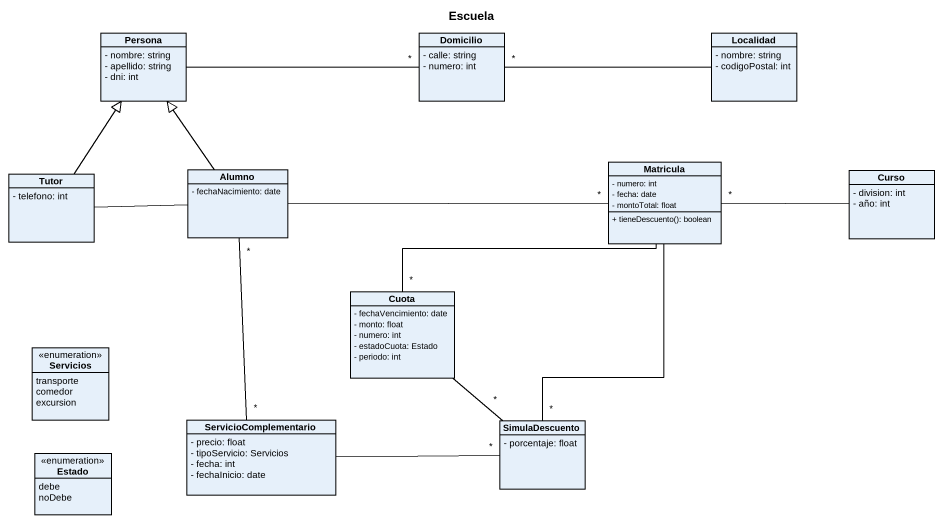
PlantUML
@startuml
title Escuela
hide circle
hide empty members
skinparam classAttributeIconSize 0
class Persona {
  - nombre: string
  - apellido: string
  - dni: int
}
class Domicilio {
  - calle: string
  - numero: int
}
class Localidad {
  - nombre: string
  - codigoPostal: int
}
class Tutor {
  - telefono: int
}
class Alumno {
  - fechaNacimiento: date
}
class Matricula {
  - numero: int
  - fecha: date
  - montoTotal: float
  + tieneDescuento(): boolean
}
class Curso {
  - division: int
  - año: int
}
class Cuota {
  - fechaVencimiento: date
  - monto: float
  - numero: int
  - estadoCuota: Estado
  - periodo: int
}
enum Servicios {
  transporte
  comedor
  excursion
}
class ServicioComplementario {
  - precio: float
  - tipoServicio: Servicios
  - fecha: int
  - fechaInicio: date
}
class SimulaDescuento {
  - porcentaje: float
}
enum Estado {
  debe
  noDebe
}
Domicilio "*" -left- Persona
Domicilio "*" -right- Localidad
Tutor -up-|> Persona
Tutor -right- Alumno
Alumno -up-|> Persona
Alumno "*" -- "*" ServicioComplementario
Matricula "*" -left- Alumno
Matricula -left- "*" Cuota
Matricula -- "*" SimulaDescuento
Curso -left- "*" Matricula
Cuota -- "*" SimulaDescuento
SimulaDescuento "*" -left- ServicioComplementario
@enduml
